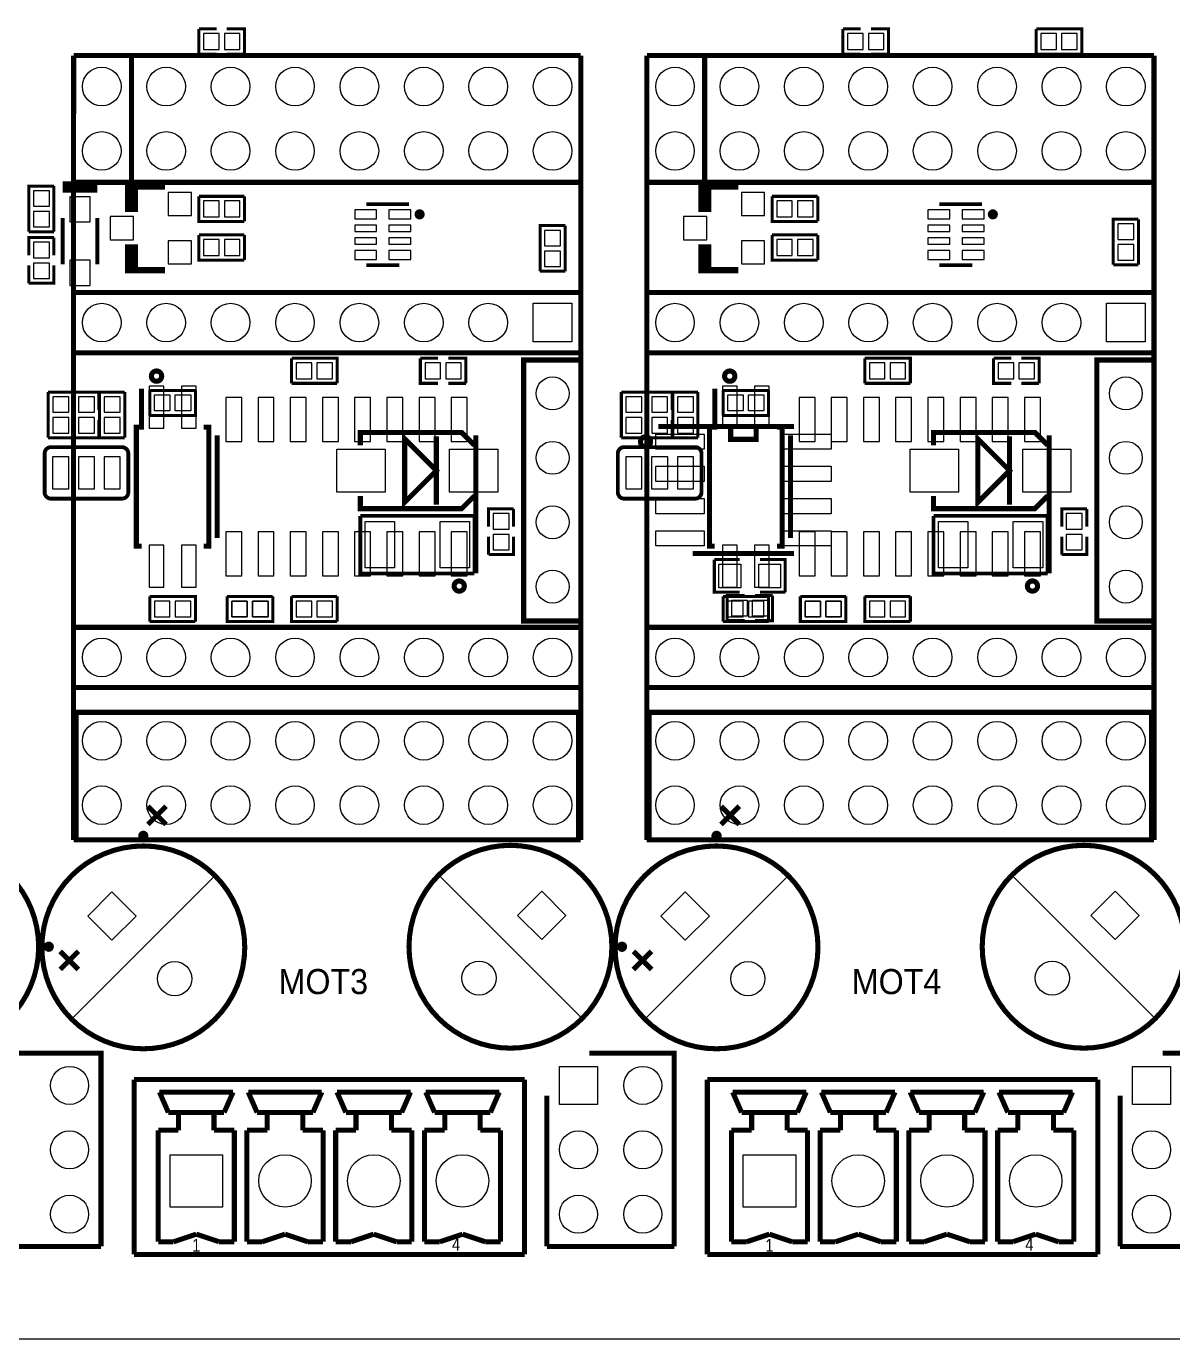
# Model space of a CAD drawing. Extents: x -23 to 189, y -20 to 117.
# Drawn here: x 79.2 to 124.4, y -1.1 to 50.6 of the extents above; entities that cross this region are included whole.
import ezdxf
from ezdxf.enums import TextEntityAlignment as Align

# ---------------------------------------------------------------- set-up
doc = ezdxf.new("R2010")
doc.units = 0
doc.header["$MEASUREMENT"] = 0
for name, color, linetype in [('BOTTOM', 132, 'CONTINUOUS'), ('OUTLINE', 7, 'CONTINUOUS'), ('SILKSCREEN_BOTTOM', 230, 'CONTINUOUS'), ('SILKSCREEN_TOP', 7, 'CONTINUOUS'), ('TOP', 1, 'CONTINUOUS')]:
    doc.layers.add(name, color=color, linetype=linetype)

msp = doc.modelspace()

# ---------------------------------------------------------------- linework, layer by layer
at = {"layer": 'BOTTOM'}
for points in [[(86.15426, 50.35296), (86.15426, 49.72304), (86.76386, 49.72304), (86.76386, 50.35296)], [(86.97214, 50.35296), (86.97214, 49.72304), (87.58174, 49.72304), (87.58174, 50.35296)], [(111.55426, 50.35296), (111.55426, 49.72304), (112.16386, 49.72304), (112.16386, 50.35296)], [(112.37214, 50.35296), (112.37214, 49.72304), (112.98174, 49.72304), (112.98174, 50.35296)], [(119.78386, 49.72304), (119.78386, 50.35296), (119.17426, 50.35296), (119.17426, 49.72304)], [(120.60174, 49.72304), (120.60174, 50.35296), (119.99214, 50.35296), (119.99214, 49.72304)], [(80.07096, 44.14774), (79.44104, 44.14774), (79.44104, 43.53814), (80.07096, 43.53814)], [(85.6742, 44.0817), (84.7598, 44.0817), (84.7598, 43.1673), (85.6742, 43.1673)], [(108.2802, 44.0817), (107.3658, 44.0817), (107.3658, 43.1673), (108.2802, 43.1673)], [(80.8736, 42.92092), (81.6864, 42.92092), (81.6864, 43.91152), (80.8736, 43.91152)], [(86.15426, 43.74896), (86.15426, 43.11904), (86.76386, 43.11904), (86.76386, 43.74896)], [(86.97214, 43.74896), (86.97214, 43.11904), (87.58174, 43.11904), (87.58174, 43.74896)], [(108.76026, 43.74896), (108.76026, 43.11904), (109.36986, 43.11904), (109.36986, 43.74896)], [(109.57814, 43.74896), (109.57814, 43.11904), (110.18774, 43.11904), (110.18774, 43.74896)], [(80.07096, 43.32986), (79.44104, 43.32986), (79.44104, 42.72026), (80.07096, 42.72026)], [(83.3882, 43.1292), (82.4738, 43.1292), (82.4738, 42.2148), (83.3882, 42.2148)], [(92.97416, 43.03776), (92.97416, 43.39844), (92.1131, 43.39844), (92.1131, 43.03776)], [(94.32544, 43.03776), (94.32544, 43.39844), (93.46438, 43.39844), (93.46438, 43.03776)], [(105.9942, 43.1292), (105.0798, 43.1292), (105.0798, 42.2148), (105.9942, 42.2148)], [(115.58016, 43.03776), (115.58016, 43.39844), (114.7191, 43.39844), (114.7191, 43.03776)], [(116.93144, 43.03776), (116.93144, 43.39844), (116.07038, 43.39844), (116.07038, 43.03776)], [(92.97416, 42.53738), (92.97416, 42.79646), (92.1131, 42.79646), (92.1131, 42.53738)], [(94.32544, 42.53738), (94.32544, 42.79646), (93.46438, 42.79646), (93.46438, 42.53738)], [(100.23348, 42.58818), (99.60356, 42.58818), (99.60356, 41.97858), (100.23348, 41.97858)], [(115.58016, 42.53738), (115.58016, 42.79646), (114.7191, 42.79646), (114.7191, 42.53738)], [(116.93144, 42.53738), (116.93144, 42.79646), (116.07038, 42.79646), (116.07038, 42.53738)], [(122.83948, 42.84218), (122.20956, 42.84218), (122.20956, 42.23258), (122.83948, 42.23258)], [(80.07096, 42.11574), (79.44104, 42.11574), (79.44104, 41.50614), (80.07096, 41.50614)], [(85.6742, 42.1767), (84.7598, 42.1767), (84.7598, 41.2623), (85.6742, 41.2623)], [(86.15426, 42.22496), (86.15426, 41.59504), (86.76386, 41.59504), (86.76386, 42.22496)], [(86.97214, 42.22496), (86.97214, 41.59504), (87.58174, 41.59504), (87.58174, 42.22496)], [(92.97416, 42.03954), (92.97416, 42.29862), (92.1131, 42.29862), (92.1131, 42.03954)], [(94.32544, 42.03954), (94.32544, 42.29862), (93.46438, 42.29862), (93.46438, 42.03954)], [(108.2802, 42.1767), (107.3658, 42.1767), (107.3658, 41.2623), (108.2802, 41.2623)], [(108.76026, 42.22496), (108.76026, 41.59504), (109.36986, 41.59504), (109.36986, 42.22496)], [(109.57814, 42.22496), (109.57814, 41.59504), (110.18774, 41.59504), (110.18774, 42.22496)], [(115.58016, 42.03954), (115.58016, 42.29862), (114.7191, 42.29862), (114.7191, 42.03954)], [(116.93144, 42.03954), (116.93144, 42.29862), (116.07038, 42.29862), (116.07038, 42.03954)], [(122.83948, 42.0243), (122.20956, 42.0243), (122.20956, 41.4147), (122.83948, 41.4147)], [(92.97416, 41.43756), (92.97416, 41.79824), (92.1131, 41.79824), (92.1131, 41.43756)], [(94.32544, 41.43756), (94.32544, 41.79824), (93.46438, 41.79824), (93.46438, 41.43756)], [(100.23348, 41.7703), (99.60356, 41.7703), (99.60356, 41.1607), (100.23348, 41.1607)], [(115.58016, 41.43756), (115.58016, 41.79824), (114.7191, 41.79824), (114.7191, 41.43756)], [(116.93144, 41.43756), (116.93144, 41.79824), (116.07038, 41.79824), (116.07038, 41.43756)], [(80.07096, 41.29786), (79.44104, 41.29786), (79.44104, 40.68826), (80.07096, 40.68826)], [(80.8736, 40.41648), (81.6864, 40.41648), (81.6864, 41.40708), (80.8736, 41.40708)], [(99.15652, 39.71036), (100.68052, 39.71036), (100.68052, 38.18636), (99.15652, 38.18636)], [(121.76252, 39.71036), (123.28652, 39.71036), (123.28652, 38.18636), (121.76252, 38.18636)], [(90.41638, 36.73348), (90.41638, 37.3634), (89.80678, 37.3634), (89.80678, 36.73348)], [(91.23426, 36.73348), (91.23426, 37.3634), (90.62466, 37.3634), (90.62466, 36.73348)], [(95.49638, 36.73348), (95.49638, 37.3634), (94.88678, 37.3634), (94.88678, 36.73348)], [(96.31426, 36.73348), (96.31426, 37.3634), (95.70466, 37.3634), (95.70466, 36.73348)], [(113.02238, 36.73348), (113.02238, 37.3634), (112.41278, 37.3634), (112.41278, 36.73348)], [(113.84026, 36.73348), (113.84026, 37.3634), (113.23066, 37.3634), (113.23066, 36.73348)], [(118.10238, 36.73348), (118.10238, 37.3634), (117.49278, 37.3634), (117.49278, 36.73348)], [(118.92026, 36.73348), (118.92026, 37.3634), (118.31066, 37.3634), (118.31066, 36.73348)], [(84.58708, 36.4363), (84.00796, 36.4363), (84.00796, 34.7853), (84.58708, 34.7853)], [(85.85708, 36.4363), (85.27796, 36.4363), (85.27796, 34.7853), (85.85708, 34.7853)], [(107.19308, 36.4363), (106.61396, 36.4363), (106.61396, 34.7853), (107.19308, 34.7853)], [(108.46308, 36.4363), (107.88396, 36.4363), (107.88396, 34.7853), (108.46308, 34.7853)], [(80.20304, 35.41014), (80.83296, 35.41014), (80.83296, 36.01974), (80.20304, 36.01974)], [(81.21904, 35.41014), (81.84896, 35.41014), (81.84896, 36.01974), (81.21904, 36.01974)], [(82.86496, 36.01974), (82.23504, 36.01974), (82.23504, 35.41014), (82.86496, 35.41014)], [(87.03056, 34.25571), (87.66048, 34.25571), (87.66048, 35.99561), (87.03056, 35.99561)], [(88.30056, 34.25571), (88.93048, 34.25571), (88.93048, 35.99561), (88.30056, 35.99561)], [(89.57056, 34.25571), (90.20048, 34.25571), (90.20048, 35.99561), (89.57056, 35.99561)], [(90.84056, 34.25571), (91.47048, 34.25571), (91.47048, 35.99561), (90.84056, 35.99561)], [(92.11056, 34.25571), (92.74048, 34.25571), (92.74048, 35.99561), (92.11056, 35.99561)], [(93.38056, 34.25571), (94.01048, 34.25571), (94.01048, 35.99561), (93.38056, 35.99561)], [(94.65056, 34.25571), (95.28048, 34.25571), (95.28048, 35.99561), (94.65056, 35.99561)], [(95.92056, 34.25571), (96.55048, 34.25571), (96.55048, 35.99561), (95.92056, 35.99561)], [(102.80904, 35.41014), (103.43896, 35.41014), (103.43896, 36.01974), (102.80904, 36.01974)], [(103.82504, 35.41014), (104.45496, 35.41014), (104.45496, 36.01974), (103.82504, 36.01974)], [(105.47096, 36.01974), (104.84104, 36.01974), (104.84104, 35.41014), (105.47096, 35.41014)], [(109.63656, 34.25571), (110.26648, 34.25571), (110.26648, 35.99561), (109.63656, 35.99561)], [(110.90656, 34.25571), (111.53648, 34.25571), (111.53648, 35.99561), (110.90656, 35.99561)], [(112.17656, 34.25571), (112.80648, 34.25571), (112.80648, 35.99561), (112.17656, 35.99561)], [(113.44656, 34.25571), (114.07648, 34.25571), (114.07648, 35.99561), (113.44656, 35.99561)], [(114.71656, 34.25571), (115.34648, 34.25571), (115.34648, 35.99561), (114.71656, 35.99561)], [(115.98656, 34.25571), (116.61648, 34.25571), (116.61648, 35.99561), (115.98656, 35.99561)], [(117.25656, 34.25571), (117.88648, 34.25571), (117.88648, 35.99561), (117.25656, 35.99561)], [(118.52656, 34.25571), (119.15648, 34.25571), (119.15648, 35.99561), (118.52656, 35.99561)], [(80.20304, 34.59226), (80.83296, 34.59226), (80.83296, 35.20186), (80.20304, 35.20186)], [(81.21904, 34.59226), (81.84896, 34.59226), (81.84896, 35.20186), (81.21904, 35.20186)], [(82.86496, 35.20186), (82.23504, 35.20186), (82.23504, 34.59226), (82.86496, 34.59226)], [(102.80904, 34.59226), (103.43896, 34.59226), (103.43896, 35.20186), (102.80904, 35.20186)], [(103.82504, 34.59226), (104.45496, 34.59226), (104.45496, 35.20186), (103.82504, 35.20186)], [(105.47096, 35.20186), (104.84104, 35.20186), (104.84104, 34.59226), (105.47096, 34.59226)], [(80.8355, 32.385), (80.8355, 33.655), (80.2005, 33.655), (80.2005, 32.385)], [(81.8515, 32.385), (81.8515, 33.655), (81.2165, 33.655), (81.2165, 32.385)], [(82.8675, 32.385), (82.8675, 33.655), (82.2325, 33.655), (82.2325, 32.385)], [(103.4415, 32.385), (103.4415, 33.655), (102.8065, 33.655), (102.8065, 32.385)], [(104.4575, 32.385), (104.4575, 33.655), (103.8225, 33.655), (103.8225, 32.385)], [(105.4735, 32.385), (105.4735, 33.655), (104.8385, 33.655), (104.8385, 32.385)], [(97.57156, 30.80258), (98.20148, 30.80258), (98.20148, 31.41218), (97.57156, 31.41218)], [(120.17756, 30.80258), (120.80748, 30.80258), (120.80748, 31.41218), (120.17756, 31.41218)], [(87.03056, 28.95727), (87.66048, 28.95727), (87.66048, 30.69717), (87.03056, 30.69717)], [(88.30056, 28.95727), (88.93048, 28.95727), (88.93048, 30.69717), (88.30056, 30.69717)], [(89.57056, 28.95727), (90.20048, 28.95727), (90.20048, 30.69717), (89.57056, 30.69717)], [(90.84056, 28.95727), (91.47048, 28.95727), (91.47048, 30.69717), (90.84056, 30.69717)], [(92.11056, 28.95727), (92.74048, 28.95727), (92.74048, 30.69717), (92.11056, 30.69717)], [(93.38056, 28.95727), (94.01048, 28.95727), (94.01048, 30.69717), (93.38056, 30.69717)], [(94.65056, 28.95727), (95.28048, 28.95727), (95.28048, 30.69717), (94.65056, 30.69717)], [(95.92056, 28.95727), (96.55048, 28.95727), (96.55048, 30.69717), (95.92056, 30.69717)], [(97.57156, 29.9847), (98.20148, 29.9847), (98.20148, 30.5943), (97.57156, 30.5943)], [(109.63656, 28.95727), (110.26648, 28.95727), (110.26648, 30.69717), (109.63656, 30.69717)], [(110.90656, 28.95727), (111.53648, 28.95727), (111.53648, 30.69717), (110.90656, 30.69717)], [(112.17656, 28.95727), (112.80648, 28.95727), (112.80648, 30.69717), (112.17656, 30.69717)], [(113.44656, 28.95727), (114.07648, 28.95727), (114.07648, 30.69717), (113.44656, 30.69717)], [(114.71656, 28.95727), (115.34648, 28.95727), (115.34648, 30.69717), (114.71656, 30.69717)], [(115.98656, 28.95727), (116.61648, 28.95727), (116.61648, 30.69717), (115.98656, 30.69717)], [(117.25656, 28.95727), (117.88648, 28.95727), (117.88648, 30.69717), (117.25656, 30.69717)], [(118.52656, 28.95727), (119.15648, 28.95727), (119.15648, 30.69717), (118.52656, 30.69717)], [(120.17756, 29.9847), (120.80748, 29.9847), (120.80748, 30.5943), (120.17756, 30.5943)], [(84.58708, 30.16758), (84.00796, 30.16758), (84.00796, 28.51658), (84.58708, 28.51658)], [(85.85708, 30.16758), (85.27796, 30.16758), (85.27796, 28.51658), (85.85708, 28.51658)], [(107.19308, 30.16758), (106.61396, 30.16758), (106.61396, 28.51658), (107.19308, 28.51658)], [(108.46308, 30.16758), (107.88396, 30.16758), (107.88396, 28.51658), (108.46308, 28.51658)], [(84.82838, 27.33548), (84.82838, 27.9654), (84.21878, 27.9654), (84.21878, 27.33548)], [(85.64626, 27.33548), (85.64626, 27.9654), (85.03666, 27.9654), (85.03666, 27.33548)], [(87.26678, 27.9654), (87.26678, 27.33548), (87.87638, 27.33548), (87.87638, 27.9654)], [(88.08466, 27.9654), (88.08466, 27.33548), (88.69426, 27.33548), (88.69426, 27.9654)], [(89.80678, 27.9654), (89.80678, 27.33548), (90.41638, 27.33548), (90.41638, 27.9654)], [(90.62466, 27.9654), (90.62466, 27.33548), (91.23426, 27.33548), (91.23426, 27.9654)], [(107.43438, 27.33548), (107.43438, 27.9654), (106.82478, 27.9654), (106.82478, 27.33548)], [(108.25226, 27.33548), (108.25226, 27.9654), (107.64266, 27.9654), (107.64266, 27.33548)], [(109.87278, 27.9654), (109.87278, 27.33548), (110.48238, 27.33548), (110.48238, 27.9654)], [(110.69066, 27.9654), (110.69066, 27.33548), (111.30026, 27.33548), (111.30026, 27.9654)], [(112.41278, 27.9654), (112.41278, 27.33548), (113.02238, 27.33548), (113.02238, 27.9654)], [(113.23066, 27.9654), (113.23066, 27.33548), (113.84026, 27.33548), (113.84026, 27.9654)], [(81.586137, 15.53972), (82.53984, 16.493423), (83.493543, 15.53972), (82.53984, 14.586017)], [(99.4918, 16.518823), (100.445503, 15.56512), (99.4918, 14.611417), (98.538097, 15.56512)], [(104.192137, 15.53972), (105.14584, 16.493423), (106.099543, 15.53972), (105.14584, 14.586017)], [(122.0978, 16.518823), (123.051503, 15.56512), (122.0978, 14.611417), (121.144097, 15.56512)], [(100.18395, 9.60755), (101.68509, 9.60755), (101.68509, 8.10641), (100.18395, 8.10641)], [(122.78995, 9.60755), (124.29109, 9.60755), (124.29109, 8.10641), (122.78995, 8.10641)], [(86.89975, 4.05511), (84.82965, 4.05511), (84.82965, 6.12521), (86.89975, 6.12521)], [(109.50575, 4.05511), (107.43565, 4.05511), (107.43565, 6.12521), (109.50575, 6.12521)]]:
    msp.add_lwpolyline(points, close=True, dxfattribs=at)
for centre, radius in [((82.13852, 48.26), 0.762), ((84.67852, 48.26), 0.762), ((87.21852, 48.26), 0.762), ((89.75852, 48.26), 0.762), ((92.29852, 48.26), 0.762), ((94.83852, 48.26), 0.762), ((97.37852, 48.26), 0.762), ((99.91852, 48.26), 0.762), ((104.74452, 48.26), 0.762), ((107.28452, 48.26), 0.762), ((109.82452, 48.26), 0.762), ((112.36452, 48.26), 0.762), ((114.90452, 48.26), 0.762), ((117.44452, 48.26), 0.762), ((119.98452, 48.26), 0.762), ((122.52452, 48.26), 0.762), ((82.13852, 45.72), 0.762), ((84.67852, 45.72), 0.762), ((87.21852, 45.72), 0.762), ((89.75852, 45.72), 0.762), ((92.29852, 45.72), 0.762), ((94.83852, 45.72), 0.762), ((97.37852, 45.72), 0.762), ((99.91852, 45.72), 0.762), ((104.74452, 45.72), 0.762), ((107.28452, 45.72), 0.762), ((109.82452, 45.72), 0.762), ((112.36452, 45.72), 0.762), ((114.90452, 45.72), 0.762), ((117.44452, 45.72), 0.762), ((119.98452, 45.72), 0.762), ((122.52452, 45.72), 0.762), ((82.13852, 38.94836), 0.762), ((84.67852, 38.94836), 0.762), ((87.21852, 38.94836), 0.762), ((89.75852, 38.94836), 0.762), ((92.29852, 38.94836), 0.762), ((94.83852, 38.94836), 0.762), ((97.37852, 38.94836), 0.762), ((104.74452, 38.94836), 0.762), ((107.28452, 38.94836), 0.762), ((109.82452, 38.94836), 0.762), ((112.36452, 38.94836), 0.762), ((114.90452, 38.94836), 0.762), ((117.44452, 38.94836), 0.762), ((119.98452, 38.94836), 0.762), ((99.91852, 36.15436), 0.65024), ((122.52452, 36.15436), 0.65024), ((99.91852, 33.61436), 0.65024), ((122.52452, 33.61436), 0.65024), ((99.91852, 31.07436), 0.65024), ((122.52452, 31.07436), 0.65024), ((99.91852, 28.53436), 0.65024), ((122.52452, 28.53436), 0.65024), ((82.13852, 25.74036), 0.762), ((84.67852, 25.74036), 0.762), ((87.21852, 25.74036), 0.762), ((89.75852, 25.74036), 0.762), ((92.29852, 25.74036), 0.762), ((94.83852, 25.74036), 0.762), ((97.37852, 25.74036), 0.762), ((99.91852, 25.74036), 0.762), ((104.74452, 25.74036), 0.762), ((107.28452, 25.74036), 0.762), ((109.82452, 25.74036), 0.762), ((112.36452, 25.74036), 0.762), ((114.90452, 25.74036), 0.762), ((117.44452, 25.74036), 0.762), ((119.98452, 25.74036), 0.762), ((122.52452, 25.74036), 0.762), ((82.13852, 22.4536), 0.762), ((84.67852, 22.4536), 0.762), ((87.21852, 22.4536), 0.762), ((89.75852, 22.4536), 0.762), ((92.29852, 22.4536), 0.762), ((94.83852, 22.4536), 0.762), ((97.37852, 22.4536), 0.762), ((99.91852, 22.4536), 0.762), ((104.74452, 22.4536), 0.762), ((107.28452, 22.4536), 0.762), ((109.82452, 22.4536), 0.762), ((112.36452, 22.4536), 0.762), ((114.90452, 22.4536), 0.762), ((117.44452, 22.4536), 0.762), ((119.98452, 22.4536), 0.762), ((122.52452, 22.4536), 0.762), ((82.13852, 19.9136), 0.762), ((84.67852, 19.9136), 0.762), ((87.21852, 19.9136), 0.762), ((89.75852, 19.9136), 0.762), ((92.29852, 19.9136), 0.762), ((94.83852, 19.9136), 0.762), ((97.37852, 19.9136), 0.762), ((99.91852, 19.9136), 0.762), ((104.74452, 19.9136), 0.762), ((107.28452, 19.9136), 0.762), ((109.82452, 19.9136), 0.762), ((112.36452, 19.9136), 0.762), ((114.90452, 19.9136), 0.762), ((117.44452, 19.9136), 0.762), ((119.98452, 19.9136), 0.762), ((122.52452, 19.9136), 0.762), ((85.0138, 13.06576), 0.67437), ((97.01784, 13.09116), 0.67437), ((107.6198, 13.06576), 0.67437), ((119.62384, 13.09116), 0.67437), ((80.86852, 8.85698), 0.75057), ((103.47452, 8.85698), 0.75057), ((80.86852, 6.31698), 0.75057), ((100.93452, 6.31698), 0.75057), ((103.47452, 6.31698), 0.75057), ((123.54052, 6.31698), 0.75057), ((89.36482, 5.09016), 1.03505), ((92.86494, 5.09016), 1.03505), ((96.36506, 5.09016), 1.03505), ((111.97082, 5.09016), 1.03505), ((115.47094, 5.09016), 1.03505), ((118.97106, 5.09016), 1.03505), ((80.86852, 3.77698), 0.75057), ((100.93452, 3.77698), 0.75057), ((103.47452, 3.77698), 0.75057), ((123.54052, 3.77698), 0.75057)]:
    msp.add_circle(centre, radius, dxfattribs=at)
at = {"layer": 'OUTLINE'}
msp.add_lwpolyline([(135.8265, 108.966), (133.92912, 110.86338), (24.72182, 110.86338), (22.82444, 108.966), (0, 108.966), (0, 0.762), (22.82444, 0.762), (24.72182, -1.13538), (133.92912, -1.13538), (135.8265, 0.762), (177.038, 0.762), (177.038, 108.966)], close=True, dxfattribs=at)
at = {"layer": 'SILKSCREEN_BOTTOM'}
for points, const_width in [([(86.66734, 49.5427), (85.96884, 49.5427), (85.96884, 50.5333)], 0.11938), ([(86.66734, 50.5333), (85.96884, 50.5333)], 0.11938), ([(87.06866, 50.5333), (87.76716, 50.5333), (87.76716, 49.5427)], 0.11938), ([(112.06734, 49.5427), (111.36884, 49.5427), (111.36884, 50.5333)], 0.11938), ([(112.06734, 50.5333), (111.36884, 50.5333)], 0.11938), ([(112.46866, 50.5333), (113.16716, 50.5333), (113.16716, 49.5427)], 0.11938), ([(118.98884, 50.5333), (120.78716, 50.5333), (120.78716, 49.5427)], 0.11938), ([(118.98884, 49.5427), (118.98884, 50.5333)], 0.11938), ([(87.06866, 49.5427), (87.76716, 49.5427)], 0.11938), ([(112.46866, 49.5427), (113.16716, 49.5427)], 0.11938), ([(118.98884, 49.5427), (120.78716, 49.5427)], 0.11938), ([(81.9658, 44.45), (80.5942, 44.45)], 0.1524), ([(79.2607, 42.53484), (79.2607, 44.33316), (80.2513, 44.33316)], 0.11938), ([(80.2513, 42.53484), (80.2513, 44.33316)], 0.11938), ([(81.9658, 44.2976), (80.5942, 44.2976)], 0.1524), ([(81.9658, 44.1452), (80.5942, 44.1452)], 0.1524), ([(83.439, 44.323), (83.439, 43.434), (83.185, 43.434), (83.185, 44.323), (84.6328, 44.323)], 0.254), ([(106.045, 44.323), (106.045, 43.434), (105.791, 43.434), (105.791, 44.323), (107.2388, 44.323)], 0.254), ([(87.76716, 42.9387), (85.96884, 42.9387), (85.96884, 43.9293)], 0.11938), ([(87.76716, 43.9293), (85.96884, 43.9293)], 0.11938), ([(87.76716, 43.9293), (87.76716, 42.9387)], 0.11938), ([(94.24924, 43.62196), (92.56776, 43.62196)], 0.14986), ([(110.37316, 42.9387), (108.57484, 42.9387), (108.57484, 43.9293)], 0.11938), ([(110.37316, 43.9293), (108.57484, 43.9293)], 0.11938), ([(110.37316, 43.9293), (110.37316, 42.9387)], 0.11938), ([(116.85524, 43.62196), (115.17376, 43.62196)], 0.14986), ([(80.5942, 41.2496), (80.5942, 43.0784)], 0.1524), ([(81.9658, 41.2496), (81.9658, 43.0784)], 0.1524), ([(122.02922, 41.22928), (122.02922, 43.0276), (123.01982, 43.0276)], 0.11938), ([(123.01982, 41.22928), (123.01982, 43.0276)], 0.11938), ([(80.2513, 42.53484), (79.2607, 42.53484)], 0.11938), ([(87.76716, 41.4147), (85.96884, 41.4147), (85.96884, 42.4053)], 0.11938), ([(87.76716, 42.4053), (85.96884, 42.4053)], 0.11938), ([(87.76716, 42.4053), (87.76716, 41.4147)], 0.11938), ([(99.42322, 40.97528), (99.42322, 42.7736), (100.41382, 42.7736)], 0.11938), ([(100.41382, 40.97528), (100.41382, 42.7736)], 0.11938), ([(110.37316, 41.4147), (108.57484, 41.4147), (108.57484, 42.4053)], 0.11938), ([(110.37316, 42.4053), (108.57484, 42.4053)], 0.11938), ([(110.37316, 42.4053), (110.37316, 41.4147)], 0.11938), ([(79.2607, 41.60266), (79.2607, 42.30116), (80.2513, 42.30116)], 0.11938), ([(80.2513, 41.60266), (80.2513, 42.30116)], 0.11938), ([(83.439, 41.021), (83.439, 41.91), (83.185, 41.91), (83.185, 41.021), (84.6328, 41.021)], 0.254), ([(106.045, 41.021), (106.045, 41.91), (105.791, 41.91), (105.791, 41.021), (107.2388, 41.021)], 0.254), ([(80.2513, 41.20134), (80.2513, 40.50284), (79.2607, 40.50284)], 0.11938), ([(79.2607, 41.20134), (79.2607, 40.50284)], 0.11938), ([(93.86824, 41.21404), (92.56776, 41.21404)], 0.14986), ([(100.41382, 40.97528), (99.42322, 40.97528)], 0.11938), ([(116.47424, 41.21404), (115.17376, 41.21404)], 0.14986), ([(123.01982, 41.22928), (122.02922, 41.22928)], 0.11938), ([(89.62136, 37.54374), (91.41968, 37.54374), (91.41968, 36.55314)], 0.11938), ([(89.62136, 36.55314), (89.62136, 37.54374)], 0.11938), ([(95.39986, 36.55314), (94.70136, 36.55314), (94.70136, 37.54374)], 0.11938), ([(95.39986, 37.54374), (94.70136, 37.54374)], 0.11938), ([(95.80118, 37.54374), (96.49968, 37.54374), (96.49968, 36.55314)], 0.11938), ([(112.22736, 37.54374), (114.02568, 37.54374), (114.02568, 36.55314)], 0.11938), ([(112.22736, 36.55314), (112.22736, 37.54374)], 0.11938), ([(118.00586, 36.55314), (117.30736, 36.55314), (117.30736, 37.54374)], 0.11938), ([(118.00586, 37.54374), (117.30736, 37.54374)], 0.11938), ([(118.40718, 37.54374), (119.10568, 37.54374), (119.10568, 36.55314)], 0.11938), ([(81.0133, 36.20516), (81.0133, 34.40684), (80.0227, 34.40684)], 0.11938), ([(80.0227, 36.20516), (81.0133, 36.20516)], 0.11938), ([(80.0227, 36.20516), (80.0227, 34.40684)], 0.11938), ([(81.0387, 35.50666), (81.0387, 36.20516), (82.0293, 36.20516)], 0.11938), ([(82.0293, 35.50666), (82.0293, 36.20516)], 0.11938), ([(82.0547, 34.40684), (82.0547, 36.20516), (83.0453, 36.20516)], 0.11938), ([(83.0453, 34.40684), (83.0453, 36.20516)], 0.11938), ([(83.70824, 36.33724), (83.70824, 34.82594), (83.5025, 34.82594), (83.5025, 30.12694), (83.70824, 30.12694)], 0.20066), ([(89.62136, 36.55314), (91.41968, 36.55314)], 0.11938), ([(95.80118, 36.55314), (96.49968, 36.55314)], 0.11938), ([(103.6193, 36.20516), (103.6193, 34.40684), (102.6287, 34.40684)], 0.11938), ([(102.6287, 36.20516), (103.6193, 36.20516)], 0.11938), ([(102.6287, 36.20516), (102.6287, 34.40684)], 0.11938), ([(103.6447, 35.50666), (103.6447, 36.20516), (104.6353, 36.20516)], 0.11938), ([(104.6353, 35.50666), (104.6353, 36.20516)], 0.11938), ([(104.6607, 34.40684), (104.6607, 36.20516), (105.6513, 36.20516)], 0.11938), ([(105.6513, 34.40684), (105.6513, 36.20516)], 0.11938), ([(106.31424, 36.33724), (106.31424, 34.82594), (106.1085, 34.82594), (106.1085, 30.12694), (106.31424, 30.12694)], 0.20066), ([(112.22736, 36.55314), (114.02568, 36.55314)], 0.11938), ([(118.40718, 36.55314), (119.10568, 36.55314)], 0.11938), ([(82.0293, 35.10534), (82.0293, 34.40684), (81.0387, 34.40684)], 0.11938), ([(81.0387, 35.10534), (81.0387, 34.40684)], 0.11938), ([(86.1568, 34.82594), (86.36254, 34.82594), (86.36254, 30.12694), (86.1568, 30.12694)], 0.20066), ([(104.6353, 35.10534), (104.6353, 34.40684), (103.6447, 34.40684)], 0.11938), ([(103.6447, 35.10534), (103.6447, 34.40684)], 0.11938), ([(108.7628, 34.82594), (108.96854, 34.82594), (108.96854, 30.12694), (108.7628, 30.12694)], 0.20066), ([(83.0453, 34.40684), (82.0547, 34.40684)], 0.11938), ([(86.6902, 30.44698), (86.6902, 34.5059)], 0.20066), ([(96.89084, 29.0576), (96.89084, 34.5059)], 0.20066), ([(105.6513, 34.40684), (104.6607, 34.40684)], 0.11938), ([(109.2962, 30.44698), (109.2962, 34.5059)], 0.20066), ([(119.49684, 29.0576), (119.49684, 34.5059)], 0.20066), ([(79.883, 32.258), (79.883, 33.782)], 0.1524), ([(82.931, 34.036), (80.137, 34.036)], 0.1524), ([(83.185, 32.258), (83.185, 33.782)], 0.1524), ([(102.489, 32.258), (102.489, 33.782)], 0.1524), ([(105.537, 34.036), (102.743, 34.036)], 0.1524), ([(105.791, 32.258), (105.791, 33.782)], 0.1524), ([(82.931, 32.004), (80.137, 32.004)], 0.1524), ([(97.39122, 30.8991), (97.39122, 31.5976), (98.38182, 31.5976)], 0.11938), ([(98.38182, 30.8991), (98.38182, 31.5976)], 0.11938), ([(105.537, 32.004), (102.743, 32.004)], 0.1524), ([(119.99722, 30.8991), (119.99722, 31.5976), (120.98782, 31.5976)], 0.11938), ([(120.98782, 30.8991), (120.98782, 31.5976)], 0.11938), ([(98.38182, 30.49778), (98.38182, 29.79928), (97.39122, 29.79928)], 0.11938), ([(97.39122, 30.49778), (97.39122, 29.79928)], 0.11938), ([(120.98782, 30.49778), (120.98782, 29.79928), (119.99722, 29.79928)], 0.11938), ([(119.99722, 30.49778), (119.99722, 29.79928)], 0.11938), ([(84.03336, 28.14574), (85.83168, 28.14574), (85.83168, 27.15514)], 0.11938), ([(84.03336, 27.15514), (84.03336, 28.14574)], 0.11938), ([(88.87968, 27.15514), (87.08136, 27.15514), (87.08136, 28.14574)], 0.11938), ([(88.87968, 28.14574), (87.08136, 28.14574)], 0.11938), ([(88.87968, 28.14574), (88.87968, 27.15514)], 0.11938), ([(91.41968, 27.15514), (89.62136, 27.15514), (89.62136, 28.14574)], 0.11938), ([(91.41968, 28.14574), (89.62136, 28.14574)], 0.11938), ([(91.41968, 28.14574), (91.41968, 27.15514)], 0.11938), ([(106.63936, 28.14574), (108.43768, 28.14574), (108.43768, 27.15514)], 0.11938), ([(106.63936, 27.15514), (106.63936, 28.14574)], 0.11938), ([(111.48568, 27.15514), (109.68736, 27.15514), (109.68736, 28.14574)], 0.11938), ([(111.48568, 28.14574), (109.68736, 28.14574)], 0.11938), ([(111.48568, 28.14574), (111.48568, 27.15514)], 0.11938), ([(114.02568, 27.15514), (112.22736, 27.15514), (112.22736, 28.14574)], 0.11938), ([(114.02568, 28.14574), (112.22736, 28.14574)], 0.11938), ([(114.02568, 28.14574), (114.02568, 27.15514)], 0.11938), ([(84.03336, 27.15514), (85.83168, 27.15514)], 0.11938), ([(106.63936, 27.15514), (108.43768, 27.15514)], 0.11938)]:
    msp.add_lwpolyline(points, dxfattribs=dict(at, const_width=const_width))
for points, const_width in [([(94.77248, 43.2181, 0.998991), (94.57436, 43.2181, 1.00101), (94.77248, 43.2181)], 0.20066), ([(117.37848, 43.2181, 0.998991), (117.18036, 43.2181, 1.00101), (117.37848, 43.2181)], 0.20066), ([(84.50072, 36.83762, 1.000443), (84.09432, 36.83508, 0.999557), (84.50072, 36.83762)], 0.20066), ([(107.10672, 36.83762, 1.000443), (106.70032, 36.83508, 0.999557), (107.10672, 36.83762)], 0.20066), ([(79.883, 33.782, -0.414214), (80.137, 34.036)], 0.1524), ([(82.931, 34.036, -0.414214), (83.185, 33.782)], 0.1524), ([(102.489, 33.782, -0.414214), (102.743, 34.036)], 0.1524), ([(105.537, 34.036, -0.414214), (105.791, 33.782)], 0.1524), ([(80.137, 32.004, -0.414214), (79.883, 32.258)], 0.1524), ([(83.185, 32.258, -0.414214), (82.931, 32.004)], 0.1524), ([(102.743, 32.004, -0.414214), (102.489, 32.258)], 0.1524), ([(105.791, 32.258, -0.414214), (105.537, 32.004)], 0.1524), ([(96.43618, 28.55722, 1.002445), (96.03486, 28.55468, 0.997561), (96.43618, 28.55722)], 0.20066), ([(119.04218, 28.55722, 1.002445), (118.64086, 28.55468, 0.997561), (119.04218, 28.55722)], 0.20066)]:
    msp.add_lwpolyline(points, format="xyb", dxfattribs=dict(at, const_width=const_width))
at = {"layer": 'SILKSCREEN_TOP'}
for points, const_width in [([(81.026, 18.542), (81.02854, 49.48174)], 0.20066), ([(81.02854, 49.48174), (101.0285, 49.48174)], 0.20066), ([(83.30946, 44.48302), (83.30946, 49.48174)], 0.20066), ([(101.0285, 18.542), (101.0285, 49.48174)], 0.20066), ([(103.632, 18.542), (103.63454, 49.48174)], 0.20066), ([(103.63454, 49.48174), (123.6345, 49.48174)], 0.20066), ([(105.91546, 44.48302), (105.91546, 49.48174)], 0.20066), ([(123.6345, 18.542), (123.6345, 49.48174)], 0.20066), ([(81.12252, 40.13454), (100.93452, 40.13454)], 0.20066), ([(103.72852, 40.13454), (123.54052, 40.13454)], 0.20066), ([(81.12252, 37.75964), (100.93452, 37.75964)], 0.20066), ([(103.72852, 37.75964), (123.54052, 37.75964)], 0.20066), ([(84.03336, 35.28314), (85.83168, 35.28314), (85.83168, 36.27374)], 0.11938), ([(84.03336, 36.27374), (84.03336, 35.28314)], 0.11938), ([(84.03336, 36.27374), (85.83168, 36.27374)], 0.11938), ([(106.63936, 35.28314), (108.43768, 35.28314), (108.43768, 36.27374)], 0.11938), ([(106.63936, 36.27374), (106.63936, 35.28314)], 0.11938), ([(106.63936, 36.27374), (108.43768, 36.27374)], 0.11938), ([(92.33408, 34.1122), (92.33408, 34.61258), (96.33458, 34.61258), (96.83496, 34.1122)], 0.20066), ([(104.08158, 34.8488), (109.44098, 34.8488)], 0.20066), ([(107.94238, 34.84372), (107.94238, 34.34334), (106.94162, 34.34334), (106.94162, 34.84372)], 0.20066), ([(114.94008, 34.1122), (114.94008, 34.61258), (118.94058, 34.61258), (119.44096, 34.1122)], 0.20066), ([(95.33382, 33.11144), (94.08414, 34.36112), (94.08414, 31.86176), (95.33382, 33.11144)], 0.20066), ([(95.33382, 31.7627), (95.33382, 34.46018)], 0.20066), ([(117.93982, 33.11144), (116.69014, 34.36112), (116.69014, 31.86176), (117.93982, 33.11144)], 0.20066), ([(117.93982, 31.7627), (117.93982, 34.46018)], 0.20066), ([(96.83496, 32.11068), (96.33458, 31.6103), (92.33408, 31.6103), (92.33408, 32.11068)], 0.20066), ([(119.44096, 32.11068), (118.94058, 31.6103), (114.94008, 31.6103), (114.94008, 32.11068)], 0.20066), ([(96.83496, 29.05506), (92.33408, 29.05506), (92.33408, 31.32582)], 0.14986), ([(92.33408, 31.32582), (96.83496, 31.32582), (96.83496, 29.05506)], 0.14986), ([(119.44096, 29.05506), (114.94008, 29.05506), (114.94008, 31.32582)], 0.14986), ([(114.94008, 31.32582), (119.44096, 31.32582), (119.44096, 29.05506)], 0.14986), ([(105.44302, 29.83992), (109.44098, 29.83992)], 0.20066), ([(107.29722, 28.31084), (106.29646, 28.31084), (106.29646, 29.60116)], 0.11938), ([(107.29722, 29.60116), (106.29646, 29.60116)], 0.11938), ([(108.09478, 29.60116), (109.09554, 29.60116), (109.09554, 28.31084)], 0.11938), ([(87.08136, 27.15514), (88.87968, 27.15514), (88.87968, 28.14574)], 0.11938), ([(87.08136, 28.14574), (87.08136, 27.15514)], 0.11938), ([(87.08136, 28.14574), (88.87968, 28.14574)], 0.11938), ([(107.49534, 28.1813), (106.79684, 28.1813), (106.79684, 27.1907)], 0.11938), ([(107.89666, 27.1907), (108.59516, 27.1907), (108.59516, 28.1813)], 0.11938), ([(107.89666, 28.1813), (108.59516, 28.1813)], 0.11938), ([(108.09478, 28.31084), (109.09554, 28.31084)], 0.11938), ([(109.68736, 27.15514), (111.48568, 27.15514), (111.48568, 28.14574)], 0.11938), ([(109.68736, 28.14574), (109.68736, 27.15514)], 0.11938), ([(109.68736, 28.14574), (111.48568, 28.14574)], 0.11938), ([(81.12252, 26.92654), (100.93452, 26.92654)], 0.20066), ([(103.72852, 26.92654), (123.54052, 26.92654)], 0.20066), ([(107.49534, 27.1907), (106.79684, 27.1907)], 0.11938), ([(81.02092, 24.55164), (100.93452, 24.55164)], 0.20066), ([(103.62692, 24.55164), (123.54052, 24.55164)], 0.20066), ([(81.12252, 18.57502), (81.12252, 23.57374)], 0.20066), ([(81.12252, 23.57374), (100.93452, 23.57374)], 0.20066), ([(100.93452, 18.57502), (100.93452, 23.57374)], 0.20066), ([(103.72852, 18.57502), (103.72852, 23.57374)], 0.20066), ([(103.72852, 23.57374), (123.54052, 23.57374)], 0.20066), ([(123.54052, 18.57502), (123.54052, 23.57374)], 0.20066), ([(83.95716, 19.87042), (84.67598, 19.1516)], 0.20066), ([(84.67598, 19.87042), (83.95716, 19.1516)], 0.20066), ([(106.56316, 19.87042), (107.28198, 19.1516)], 0.20066), ([(107.28198, 19.87042), (106.56316, 19.1516)], 0.20066), ([(81.026, 18.542), (101.0285, 18.542)], 0.20066), ([(103.632, 18.542), (123.6345, 18.542)], 0.20066), ([(81.2165, 14.1478), (80.49768, 13.43152)], 0.20066), ([(81.2165, 13.43152), (80.49768, 14.1478)], 0.20066), ([(103.8225, 14.1478), (103.10368, 13.42898)], 0.20066), ([(103.8225, 13.42898), (103.10368, 14.1478)], 0.20066), ([(82.10804, 2.50698), (82.10804, 10.12698), (78.76032, 10.12698)], 0.20066), ([(104.71404, 2.50698), (104.71404, 10.12698), (101.36632, 10.12698)], 0.20066), ([(127.32004, 2.50698), (127.32004, 10.12698), (123.97232, 10.12698)], 0.20066), ([(83.4136, 9.09066), (83.4136, 2.18948)], 0.20066), ([(83.4136, 9.09066), (90.73896, 9.09066)], 0.20066), ([(90.73896, 9.09066), (98.81362, 9.09066)], 0.20066), ([(98.81362, 9.09066), (98.81362, 2.18948)], 0.20066), ([(106.0196, 9.09066), (106.0196, 2.18948)], 0.20066), ([(106.0196, 9.09066), (113.34496, 9.09066)], 0.20066), ([(113.34496, 9.09066), (121.41962, 9.09066)], 0.20066), ([(121.41962, 9.09066), (121.41962, 2.18948)], 0.20066), ([(84.41436, 8.59028), (84.76488, 7.79018)], 0.20066), ([(84.41436, 8.59028), (87.31504, 8.59028)], 0.20066), ([(87.31504, 8.59028), (86.96452, 7.79018)], 0.20066), ([(90.81516, 8.59028), (87.91448, 8.59028)], 0.20066), ([(87.91448, 8.59028), (88.265, 7.79018)], 0.20066), ([(90.81516, 8.59028), (90.46464, 7.79018)], 0.20066), ([(91.4146, 8.59028), (91.76512, 7.79018)], 0.20066), ([(91.4146, 8.59028), (94.31528, 8.59028)], 0.20066), ([(94.31528, 8.59028), (93.96476, 7.79018)], 0.20066), ([(94.91472, 8.59028), (95.26524, 7.79018)], 0.20066), ([(94.91472, 8.59028), (97.8154, 8.59028)], 0.20066), ([(97.8154, 8.59028), (97.46488, 7.79018)], 0.20066), ([(99.695, 8.45312), (99.695, 2.50698)], 0.20066), ([(107.02036, 8.59028), (107.37088, 7.79018)], 0.20066), ([(107.02036, 8.59028), (109.92104, 8.59028)], 0.20066), ([(109.92104, 8.59028), (109.57052, 7.79018)], 0.20066), ([(113.42116, 8.59028), (110.52048, 8.59028)], 0.20066), ([(110.52048, 8.59028), (110.871, 7.79018)], 0.20066), ([(113.42116, 8.59028), (113.07064, 7.79018)], 0.20066), ([(114.0206, 8.59028), (114.37112, 7.79018)], 0.20066), ([(114.0206, 8.59028), (116.92128, 8.59028)], 0.20066), ([(116.92128, 8.59028), (116.57076, 7.79018)], 0.20066), ([(117.52072, 8.59028), (117.87124, 7.79018)], 0.20066), ([(117.52072, 8.59028), (120.4214, 8.59028)], 0.20066), ([(120.4214, 8.59028), (120.07088, 7.79018)], 0.20066), ([(122.301, 8.45312), (122.301, 2.50698)], 0.20066), ([(84.76488, 7.79018), (86.86546, 7.79018)], 0.20066), ([(85.16366, 7.79018), (85.16366, 7.08914)], 0.20066), ([(86.56574, 7.79018), (86.56574, 7.08914)], 0.20066), ([(86.56574, 7.79018), (86.96452, 7.79018)], 0.20066), ([(88.66378, 7.79018), (88.265, 7.79018)], 0.20066), ([(90.46464, 7.79018), (88.36406, 7.79018)], 0.20066), ([(88.66378, 7.79018), (88.66378, 7.08914)], 0.20066), ([(90.06586, 7.79018), (90.06586, 7.08914)], 0.20066), ([(91.76512, 7.79018), (93.8657, 7.79018)], 0.20066), ([(92.1639, 7.79018), (92.1639, 7.08914)], 0.20066), ([(93.56344, 7.79018), (93.56344, 7.08914)], 0.20066), ([(93.56344, 7.79018), (93.96476, 7.79018)], 0.20066), ([(95.26524, 7.79018), (97.36582, 7.79018)], 0.20066), ([(95.66402, 7.79018), (95.66402, 7.08914)], 0.20066), ([(97.06356, 7.79018), (97.06356, 7.08914)], 0.20066), ([(97.06356, 7.79018), (97.46488, 7.79018)], 0.20066), ([(107.37088, 7.79018), (109.47146, 7.79018)], 0.20066), ([(107.76966, 7.79018), (107.76966, 7.08914)], 0.20066), ([(109.17174, 7.79018), (109.17174, 7.08914)], 0.20066), ([(109.17174, 7.79018), (109.57052, 7.79018)], 0.20066), ([(111.26978, 7.79018), (110.871, 7.79018)], 0.20066), ([(113.07064, 7.79018), (110.97006, 7.79018)], 0.20066), ([(111.26978, 7.79018), (111.26978, 7.08914)], 0.20066), ([(112.67186, 7.79018), (112.67186, 7.08914)], 0.20066), ([(114.37112, 7.79018), (116.4717, 7.79018)], 0.20066), ([(114.7699, 7.79018), (114.7699, 7.08914)], 0.20066), ([(116.16944, 7.79018), (116.16944, 7.08914)], 0.20066), ([(116.16944, 7.79018), (116.57076, 7.79018)], 0.20066), ([(117.87124, 7.79018), (119.97182, 7.79018)], 0.20066), ([(118.27002, 7.79018), (118.27002, 7.08914)], 0.20066), ([(119.66956, 7.79018), (119.66956, 7.08914)], 0.20066), ([(119.66956, 7.79018), (120.07088, 7.79018)], 0.20066), ([(84.36356, 7.08914), (84.36356, 2.68986)], 0.20066), ([(84.36356, 7.08914), (85.16366, 7.08914)], 0.20066), ([(86.56574, 7.08914), (87.36584, 7.08914)], 0.20066), ([(87.36584, 7.08914), (87.36584, 2.68986)], 0.20066), ([(87.86368, 7.08914), (87.86368, 2.68986)], 0.20066), ([(88.66378, 7.08914), (87.86368, 7.08914)], 0.20066), ([(90.86596, 7.08914), (90.06586, 7.08914)], 0.20066), ([(90.86596, 7.08914), (90.86596, 2.68986)], 0.20066), ([(91.3638, 7.08914), (91.3638, 2.68986)], 0.20066), ([(91.3638, 7.08914), (92.1639, 7.08914)], 0.20066), ([(93.56344, 7.08914), (94.36354, 7.08914)], 0.20066), ([(94.36354, 7.08914), (94.36354, 2.68986)], 0.20066), ([(94.86392, 7.08914), (94.86392, 2.68986)], 0.20066), ([(94.86392, 7.08914), (95.66402, 7.08914)], 0.20066), ([(97.06356, 7.08914), (97.86366, 7.08914)], 0.20066), ([(97.86366, 7.08914), (97.86366, 2.68986)], 0.20066), ([(106.96956, 7.08914), (106.96956, 2.68986)], 0.20066), ([(106.96956, 7.08914), (107.76966, 7.08914)], 0.20066), ([(109.17174, 7.08914), (109.97184, 7.08914)], 0.20066), ([(109.97184, 7.08914), (109.97184, 2.68986)], 0.20066), ([(110.46968, 7.08914), (110.46968, 2.68986)], 0.20066), ([(111.26978, 7.08914), (110.46968, 7.08914)], 0.20066), ([(113.47196, 7.08914), (112.67186, 7.08914)], 0.20066), ([(113.47196, 7.08914), (113.47196, 2.68986)], 0.20066), ([(113.9698, 7.08914), (113.9698, 2.68986)], 0.20066), ([(113.9698, 7.08914), (114.7699, 7.08914)], 0.20066), ([(116.16944, 7.08914), (116.96954, 7.08914)], 0.20066), ([(116.96954, 7.08914), (116.96954, 2.68986)], 0.20066), ([(117.46992, 7.08914), (117.46992, 2.68986)], 0.20066), ([(117.46992, 7.08914), (118.27002, 7.08914)], 0.20066), ([(119.66956, 7.08914), (120.46966, 7.08914)], 0.20066), ([(120.46966, 7.08914), (120.46966, 2.68986)], 0.20066), ([(77.089, 2.50698), (82.10804, 2.50698)], 0.20066), ([(84.36356, 2.68986), (84.96554, 2.68986)], 0.20066), ([(84.96554, 2.68986), (85.8647, 2.98958)], 0.20066), ([(85.8647, 2.98958), (86.76386, 2.68986)], 0.20066), ([(86.76386, 2.68986), (87.36584, 2.68986)], 0.20066), ([(87.86368, 2.68986), (88.46566, 2.68986)], 0.20066), ([(88.46566, 2.68986), (89.36482, 2.98958)], 0.20066), ([(89.36482, 2.98958), (90.26398, 2.68986)], 0.20066), ([(90.26398, 2.68986), (90.86596, 2.68986)], 0.20066), ([(91.3638, 2.68986), (91.96578, 2.68986)], 0.20066), ([(91.96578, 2.68986), (92.86494, 2.98958)], 0.20066), ([(92.86494, 2.98958), (93.7641, 2.68986)], 0.20066), ([(93.7641, 2.68986), (94.36354, 2.68986)], 0.20066), ([(94.86392, 2.68986), (95.4659, 2.68986)], 0.20066), ([(95.4659, 2.68986), (96.36506, 2.98958)], 0.20066), ([(96.36506, 2.98958), (97.26422, 2.68986)], 0.20066), ([(97.26422, 2.68986), (97.86366, 2.68986)], 0.20066), ([(99.695, 2.50698), (104.71404, 2.50698)], 0.20066), ([(106.96956, 2.68986), (107.57154, 2.68986)], 0.20066), ([(107.57154, 2.68986), (108.4707, 2.98958)], 0.20066), ([(108.4707, 2.98958), (109.36986, 2.68986)], 0.20066), ([(109.36986, 2.68986), (109.97184, 2.68986)], 0.20066), ([(110.46968, 2.68986), (111.07166, 2.68986)], 0.20066), ([(111.07166, 2.68986), (111.97082, 2.98958)], 0.20066), ([(111.97082, 2.98958), (112.86998, 2.68986)], 0.20066), ([(112.86998, 2.68986), (113.47196, 2.68986)], 0.20066), ([(113.9698, 2.68986), (114.57178, 2.68986)], 0.20066), ([(114.57178, 2.68986), (115.47094, 2.98958)], 0.20066), ([(115.47094, 2.98958), (116.3701, 2.68986)], 0.20066), ([(116.3701, 2.68986), (116.96954, 2.68986)], 0.20066), ([(117.46992, 2.68986), (118.0719, 2.68986)], 0.20066), ([(118.0719, 2.68986), (118.97106, 2.98958)], 0.20066), ([(118.97106, 2.98958), (119.87022, 2.68986)], 0.20066), ([(119.87022, 2.68986), (120.46966, 2.68986)], 0.20066), ([(122.301, 2.50698), (127.32004, 2.50698)], 0.20066), ([(83.4136, 2.18948), (90.9701, 2.18948)], 0.20066), ([(90.9701, 2.18948), (98.81362, 2.18948)], 0.20066), ([(106.0196, 2.18948), (113.5761, 2.18948)], 0.20066), ([(113.5761, 2.18948), (121.41962, 2.18948)], 0.20066)]:
    msp.add_lwpolyline(points, dxfattribs=dict(at, const_width=const_width))
for points in [[(101.0285, 44.48302, 0.20066, 0.20066, 0), (83.30946, 44.48302, 0.2032, 0.2032, 0), (81.02854, 44.48302, 0.2032, 0.2032, 0)], [(123.6345, 44.48302, 0.20066, 0.20066, 0), (105.91546, 44.48302, 0.2032, 0.2032, 0), (103.63454, 44.48302, 0.2032, 0.2032, 0)], [(101.0285, 37.47516, 0.2032, 0.2032, 0), (98.77552, 37.47516, 0.20066, 0.20066, 0), (98.77552, 27.18054, 0.2032, 0.2032, 0), (101.0285, 27.18054, 0.2032, 0.2032, 0)], [(123.6345, 37.47516, 0.2032, 0.2032, 0), (121.38152, 37.47516, 0.20066, 0.20066, 0), (121.38152, 27.18054, 0.2032, 0.2032, 0), (123.6345, 27.18054, 0.2032, 0.2032, 0)]]:
    msp.add_lwpolyline(points, format="xyseb", dxfattribs=at)
at = {"layer": 'SILKSCREEN_TOP', "const_width": 0.20066}
for points in [[(103.78186, 34.24936, 1), (103.38308, 34.24936, 1), (103.78186, 34.24936)], [(83.87842, 18.70202, 1.003336), (83.67522, 18.70202, 0.996675), (83.87842, 18.70202)], [(106.48442, 18.70202, 1.003336), (106.28122, 18.70202, 0.996675), (106.48442, 18.70202)], [(79.64932, 14.32814, 1.000098), (71.64832, 14.32814, 0.999902), (79.64932, 14.32814)], [(87.77732, 14.30274, 1), (79.77632, 14.30274, 1), (87.77732, 14.30274)], [(102.25532, 14.32814, 1), (94.25432, 14.32814, 1), (102.25532, 14.32814)], [(110.38332, 14.30274, 1), (102.38232, 14.30274, 1), (110.38332, 14.30274)], [(124.86132, 14.32814, 1), (116.86032, 14.32814, 1), (124.86132, 14.32814)], [(80.1497, 14.32814, 1.003866), (79.9465, 14.32814, 0.996149), (80.1497, 14.32814)], [(102.7557, 14.32814, 1), (102.5525, 14.32814, 1), (102.7557, 14.32814)]]:
    msp.add_lwpolyline(points, format="xyb", dxfattribs=at)
at = {"layer": 'SILKSCREEN_TOP'}
for points in [[(86.61654, 11.46302, 0.414214), (86.61654, 17.14246), (80.9371, 11.46302, 0.414201)], [(95.4151, 11.48842, 0.414214), (101.09454, 11.48842), (95.4151, 17.16786, 0.414201)], [(109.22254, 11.46302, 0.414214), (109.22254, 17.14246), (103.5431, 11.46302, 0.414201)], [(118.0211, 11.48842, 0.414214), (123.70054, 11.48842), (118.0211, 17.16786, 0.414201)]]:
    msp.add_lwpolyline(points, format="xyb", close=True, dxfattribs=at)
at = {"layer": 'TOP'}
for points in [[(99.15652, 39.71036), (100.68052, 39.71036), (100.68052, 38.18636), (99.15652, 38.18636)], [(121.76252, 39.71036), (123.28652, 39.71036), (123.28652, 38.18636), (121.76252, 38.18636)], [(84.82838, 36.0934), (84.82838, 35.46348), (84.21878, 35.46348), (84.21878, 36.0934)], [(85.64626, 36.0934), (85.64626, 35.46348), (85.03666, 35.46348), (85.03666, 36.0934)], [(107.43438, 36.0934), (107.43438, 35.46348), (106.82478, 35.46348), (106.82478, 36.0934)], [(108.25226, 36.0934), (108.25226, 35.46348), (107.64266, 35.46348), (107.64266, 36.0934)], [(103.98252, 33.94964), (103.98252, 34.54908), (105.8926, 34.54908), (105.8926, 33.94964)], [(108.9914, 33.94964), (108.9914, 34.54908), (110.90148, 34.54908), (110.90148, 33.94964)], [(91.4146, 32.26054), (91.4146, 33.9598), (93.31452, 33.9598), (93.31452, 32.26054)], [(97.75444, 33.96107), (97.75444, 32.26181), (95.85452, 32.26181), (95.85452, 33.96107)], [(114.0206, 32.26054), (114.0206, 33.9598), (115.92052, 33.9598), (115.92052, 32.26054)], [(120.36044, 33.96107), (120.36044, 32.26181), (118.46052, 32.26181), (118.46052, 33.96107)], [(103.98252, 32.67964), (103.98252, 33.27908), (105.8926, 33.27908), (105.8926, 32.67964)], [(108.9914, 32.67964), (108.9914, 33.27908), (110.90148, 33.27908), (110.90148, 32.67964)], [(103.98252, 31.40964), (103.98252, 32.00908), (105.8926, 32.00908), (105.8926, 31.40964)], [(108.9914, 31.40964), (108.9914, 32.00908), (110.90148, 32.00908), (110.90148, 31.40964)], [(93.68917, 31.10103), (93.68917, 29.27985), (92.52839, 29.27985), (92.52839, 31.10103)], [(96.64065, 31.10103), (96.64065, 29.27985), (95.47987, 29.27985), (95.47987, 31.10103)], [(116.29517, 31.10103), (116.29517, 29.27985), (115.13439, 29.27985), (115.13439, 31.10103)], [(119.24665, 31.10103), (119.24665, 29.27985), (118.08587, 29.27985), (118.08587, 31.10103)], [(103.98252, 30.13964), (103.98252, 30.73908), (105.8926, 30.73908), (105.8926, 30.13964)], [(108.9914, 30.13964), (108.9914, 30.73908), (110.90148, 30.73908), (110.90148, 30.13964)], [(106.47934, 28.49118), (106.47934, 29.42082), (107.3404, 29.42082), (107.3404, 28.49118)], [(108.04906, 28.49118), (108.04906, 29.42082), (108.91012, 29.42082), (108.91012, 28.49118)], [(87.87638, 27.9654), (87.87638, 27.33548), (87.26678, 27.33548), (87.26678, 27.9654)], [(88.69426, 27.9654), (88.69426, 27.33548), (88.08466, 27.33548), (88.08466, 27.9654)], [(106.98226, 27.37104), (106.98226, 28.00096), (107.59186, 28.00096), (107.59186, 27.37104)], [(107.80014, 27.37104), (107.80014, 28.00096), (108.40974, 28.00096), (108.40974, 27.37104)], [(110.48238, 27.9654), (110.48238, 27.33548), (109.87278, 27.33548), (109.87278, 27.9654)], [(111.30026, 27.9654), (111.30026, 27.33548), (110.69066, 27.33548), (110.69066, 27.9654)], [(81.586137, 15.53972), (82.53984, 16.493423), (83.493543, 15.53972), (82.53984, 14.586017)], [(99.4918, 16.518823), (100.445503, 15.56512), (99.4918, 14.611417), (98.538097, 15.56512)], [(104.192137, 15.53972), (105.14584, 16.493423), (106.099543, 15.53972), (105.14584, 14.586017)], [(122.0978, 16.518823), (123.051503, 15.56512), (122.0978, 14.611417), (121.144097, 15.56512)], [(100.18395, 9.60755), (101.68509, 9.60755), (101.68509, 8.10641), (100.18395, 8.10641)], [(122.78995, 9.60755), (124.29109, 9.60755), (124.29109, 8.10641), (122.78995, 8.10641)], [(86.89975, 4.05511), (84.82965, 4.05511), (84.82965, 6.12521), (86.89975, 6.12521)], [(109.50575, 4.05511), (107.43565, 4.05511), (107.43565, 6.12521), (109.50575, 6.12521)]]:
    msp.add_lwpolyline(points, close=True, dxfattribs=at)
for centre, radius in [((82.13852, 48.26), 0.762), ((84.67852, 48.26), 0.762), ((87.21852, 48.26), 0.762), ((89.75852, 48.26), 0.762), ((92.29852, 48.26), 0.762), ((94.83852, 48.26), 0.762), ((97.37852, 48.26), 0.762), ((99.91852, 48.26), 0.762), ((104.74452, 48.26), 0.762), ((107.28452, 48.26), 0.762), ((109.82452, 48.26), 0.762), ((112.36452, 48.26), 0.762), ((114.90452, 48.26), 0.762), ((117.44452, 48.26), 0.762), ((119.98452, 48.26), 0.762), ((122.52452, 48.26), 0.762), ((82.13852, 45.72), 0.762), ((84.67852, 45.72), 0.762), ((87.21852, 45.72), 0.762), ((89.75852, 45.72), 0.762), ((92.29852, 45.72), 0.762), ((94.83852, 45.72), 0.762), ((97.37852, 45.72), 0.762), ((99.91852, 45.72), 0.762), ((104.74452, 45.72), 0.762), ((107.28452, 45.72), 0.762), ((109.82452, 45.72), 0.762), ((112.36452, 45.72), 0.762), ((114.90452, 45.72), 0.762), ((117.44452, 45.72), 0.762), ((119.98452, 45.72), 0.762), ((122.52452, 45.72), 0.762), ((82.13852, 38.94836), 0.762), ((84.67852, 38.94836), 0.762), ((87.21852, 38.94836), 0.762), ((89.75852, 38.94836), 0.762), ((92.29852, 38.94836), 0.762), ((94.83852, 38.94836), 0.762), ((97.37852, 38.94836), 0.762), ((104.74452, 38.94836), 0.762), ((107.28452, 38.94836), 0.762), ((109.82452, 38.94836), 0.762), ((112.36452, 38.94836), 0.762), ((114.90452, 38.94836), 0.762), ((117.44452, 38.94836), 0.762), ((119.98452, 38.94836), 0.762), ((99.91852, 36.15436), 0.65024), ((122.52452, 36.15436), 0.65024), ((99.91852, 33.61436), 0.65024), ((122.52452, 33.61436), 0.65024), ((99.91852, 31.07436), 0.65024), ((122.52452, 31.07436), 0.65024), ((99.91852, 28.53436), 0.65024), ((122.52452, 28.53436), 0.65024), ((82.13852, 25.74036), 0.762), ((84.67852, 25.74036), 0.762), ((87.21852, 25.74036), 0.762), ((89.75852, 25.74036), 0.762), ((92.29852, 25.74036), 0.762), ((94.83852, 25.74036), 0.762), ((97.37852, 25.74036), 0.762), ((99.91852, 25.74036), 0.762), ((104.74452, 25.74036), 0.762), ((107.28452, 25.74036), 0.762), ((109.82452, 25.74036), 0.762), ((112.36452, 25.74036), 0.762), ((114.90452, 25.74036), 0.762), ((117.44452, 25.74036), 0.762), ((119.98452, 25.74036), 0.762), ((122.52452, 25.74036), 0.762), ((82.13852, 22.4536), 0.762), ((84.67852, 22.4536), 0.762), ((87.21852, 22.4536), 0.762), ((89.75852, 22.4536), 0.762), ((92.29852, 22.4536), 0.762), ((94.83852, 22.4536), 0.762), ((97.37852, 22.4536), 0.762), ((99.91852, 22.4536), 0.762), ((104.74452, 22.4536), 0.762), ((107.28452, 22.4536), 0.762), ((109.82452, 22.4536), 0.762), ((112.36452, 22.4536), 0.762), ((114.90452, 22.4536), 0.762), ((117.44452, 22.4536), 0.762), ((119.98452, 22.4536), 0.762), ((122.52452, 22.4536), 0.762), ((82.13852, 19.9136), 0.762), ((84.67852, 19.9136), 0.762), ((87.21852, 19.9136), 0.762), ((89.75852, 19.9136), 0.762), ((92.29852, 19.9136), 0.762), ((94.83852, 19.9136), 0.762), ((97.37852, 19.9136), 0.762), ((99.91852, 19.9136), 0.762), ((104.74452, 19.9136), 0.762), ((107.28452, 19.9136), 0.762), ((109.82452, 19.9136), 0.762), ((112.36452, 19.9136), 0.762), ((114.90452, 19.9136), 0.762), ((117.44452, 19.9136), 0.762), ((119.98452, 19.9136), 0.762), ((122.52452, 19.9136), 0.762), ((85.0138, 13.06576), 0.67437), ((97.01784, 13.09116), 0.67437), ((107.6198, 13.06576), 0.67437), ((119.62384, 13.09116), 0.67437), ((80.86852, 8.85698), 0.75057), ((103.47452, 8.85698), 0.75057), ((80.86852, 6.31698), 0.75057), ((100.93452, 6.31698), 0.75057), ((103.47452, 6.31698), 0.75057), ((123.54052, 6.31698), 0.75057), ((89.36482, 5.09016), 1.03505), ((92.86494, 5.09016), 1.03505), ((96.36506, 5.09016), 1.03505), ((111.97082, 5.09016), 1.03505), ((115.47094, 5.09016), 1.03505), ((118.97106, 5.09016), 1.03505), ((80.86852, 3.77698), 0.75057), ((100.93452, 3.77698), 0.75057), ((103.47452, 3.77698), 0.75057), ((123.54052, 3.77698), 0.75057)]:
    msp.add_circle(centre, radius, dxfattribs=at)

# ---------------------------------------------------------------- texts
at = {"layer": 'SILKSCREEN_TOP', "width": 0.958974}
for s, p in [('MOT3', (89.11082, 12.4587)), ('MOT4', (111.71682, 12.4587))]:
    msp.add_text(s, height=0.9906, dxfattribs=at).set_placement(p)
at = {"layer": 'SILKSCREEN_TOP', "width": 0.85}
for s, p in [('1', (85.8647, 2.29616)), ('4', (96.1136, 2.3368)), ('1', (108.4707, 2.29616)), ('4', (118.7196, 2.3368))]:
    msp.add_text(s, height=0.508, dxfattribs=at).set_placement(p, align=Align.CENTER)

doc.saveas('drawing.dxf')
